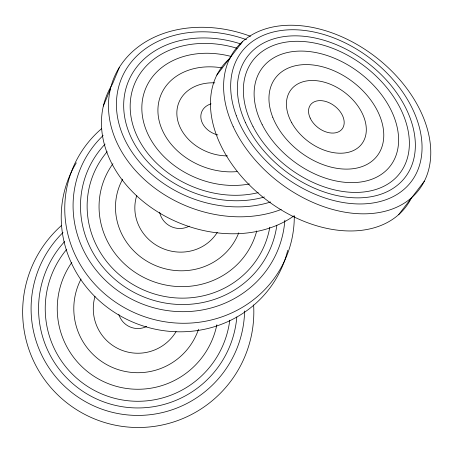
<?xml version="1.0" encoding="UTF-8"?>
<svg xmlns="http://www.w3.org/2000/svg" width="453" height="453" viewBox="0 0 453 453"><rect width="100%" height="100%" fill="white"/><g stroke="black" fill="none" stroke-linecap="round" stroke-linejoin="round"><path stroke-width="0.68" d="M103.329 106.098L110.356 89.133M119.422 67.254L112.389 84.218A115.589 90.713 22.5 0 0 149.535 206.381A115.589 90.713 22.5 0 0 294.19 215.741M216.834 75.102L242.559 41.574M398.674 214.631L424.399 181.104M253.618 304.914A115.589 115.589 0 0 1 94.009 418.708A115.589 115.589 0 0 1 61.608 225.384M244.62 310.956A106.783 106.783 0 0 1 95.521 406.669A106.783 106.783 0 0 1 63.007 232.497M236.823 316.947A99.309 99.309 0 0 1 98.007 399.603A99.309 99.309 0 0 1 64.683 241.517M229.779 320.192A92.633 92.633 0 0 1 101.008 393.629A92.633 92.633 0 0 1 66.625 249.433M216.857 324.778A80.623 80.623 0 0 1 105.991 382.694A80.623 80.623 0 0 1 71.851 262.361M198.539 329.229A64.071 64.071 0 0 1 112.706 367.57A64.071 64.071 0 0 1 81.036 279.065M176.098 331.579A44.581 44.581 0 0 1 95 296.392M146.67 326.488A19.898 19.898 0 0 1 118.822 314.416M284.858 220.192A106.783 101.438 22.5 0 1 135.821 301.211A106.783 101.438 22.5 0 1 103.125 135.526M256.732 230.939A80.623 76.585 22.5 0 1 146.308 278.674A80.623 76.585 22.5 0 1 112.95 163.697M276.851 225.237A99.309 94.337 22.5 0 1 138.341 294.552A99.309 94.337 22.5 0 1 105.079 144.088M287.689 250.407A115.589 109.807 22.5 0 1 133.963 322.593A115.589 109.807 22.5 0 1 76.302 162.848M294.286 216.036A115.589 109.807 22.5 0 1 133.873 312.468A115.589 109.807 22.5 0 1 101.517 128.737M238.748 232.819A64.071 60.866 22.5 0 1 153.307 264.592A64.071 60.866 22.5 0 1 122.678 179.156M189.275 226.121A19.898 18.901 22.5 0 1 159.666 212.208M269.807 227.236A92.633 88.001 22.5 0 1 141.636 289.088A92.633 88.001 22.5 0 1 107.202 151.659M217.298 232.327A44.581 42.35 22.5 0 1 161.257 247.865A44.581 42.35 22.5 0 1 136.812 195.351M264.439 196.993A99.309 77.933 22.5 0 1 124.49 115.957A99.309 77.933 22.5 0 1 240.985 44.015M237.049 171.591A64.071 50.277 22.5 0 1 158.38 116.778A64.071 50.277 22.5 0 1 222.038 67.888M217.876 134.983A19.898 15.617 22.5 0 1 201.155 119.586A19.898 15.617 22.5 0 1 211.058 103.856M258.238 192.627A92.633 72.695 22.5 0 1 130.86 115.781A92.633 72.695 22.5 0 1 236.987 48.261M281.239 209.433A115.589 90.713 22.5 0 1 109.739 120.039A115.589 90.713 22.5 0 1 250.549 36.297M249.439 183.963A80.623 63.267 22.5 0 1 142.412 116.047A80.623 63.267 22.5 0 1 231.109 56.438M270.634 201.97A106.783 83.799 22.5 0 1 117.236 115.334A106.783 83.799 22.5 0 1 246.545 39.722M227.457 155.9A44.581 34.989 22.5 0 1 177.31 118.437A44.581 34.989 22.5 0 1 214.818 82.842M411.25 198.244A115.589 79.128 37.5 0 1 265.107 198.856A115.589 79.128 37.5 0 1 230.418 57.837M233.148 126.5A115.589 79.128 37.5 0 0 411.822 197.491A115.589 79.128 37.5 0 0 336.602 34.609A115.589 79.128 37.5 0 0 233.148 126.5M291.766 122.825A44.581 30.521 37.5 0 0 360.962 144.937A44.581 30.521 37.5 0 0 326.358 82.797A44.581 30.521 37.5 0 0 291.766 122.825M310.175 118.052A19.898 13.618 37.5 0 0 340.928 130.271A19.898 13.618 37.5 0 0 327.983 102.236A19.898 13.618 37.5 0 0 310.175 118.052M236.336 115.736A106.783 73.097 37.5 0 0 399.467 192.848A106.783 73.097 37.5 0 0 343.283 41.976A106.783 73.097 37.5 0 0 236.336 115.736M272.78 117.304A64.071 43.856 37.5 0 0 371.013 161.891A64.071 43.856 37.5 0 0 335.294 71.364A64.071 43.856 37.5 0 0 272.78 117.304M262.134 124.53A80.623 55.187 37.5 0 0 387.128 169.586A80.623 55.187 37.5 0 0 329.824 56.444A80.623 55.187 37.5 0 0 262.134 124.53M245.339 122.344A99.309 67.978 37.5 0 0 398.753 184.111A99.309 67.978 37.5 0 0 334.988 44.111A99.309 67.978 37.5 0 0 245.339 122.344M253.017 126.557A92.633 63.414 37.5 0 0 396.703 176.908A92.633 63.414 37.5 0 0 329.365 47.101A92.633 63.414 37.5 0 0 253.017 126.557"/></g></svg>
